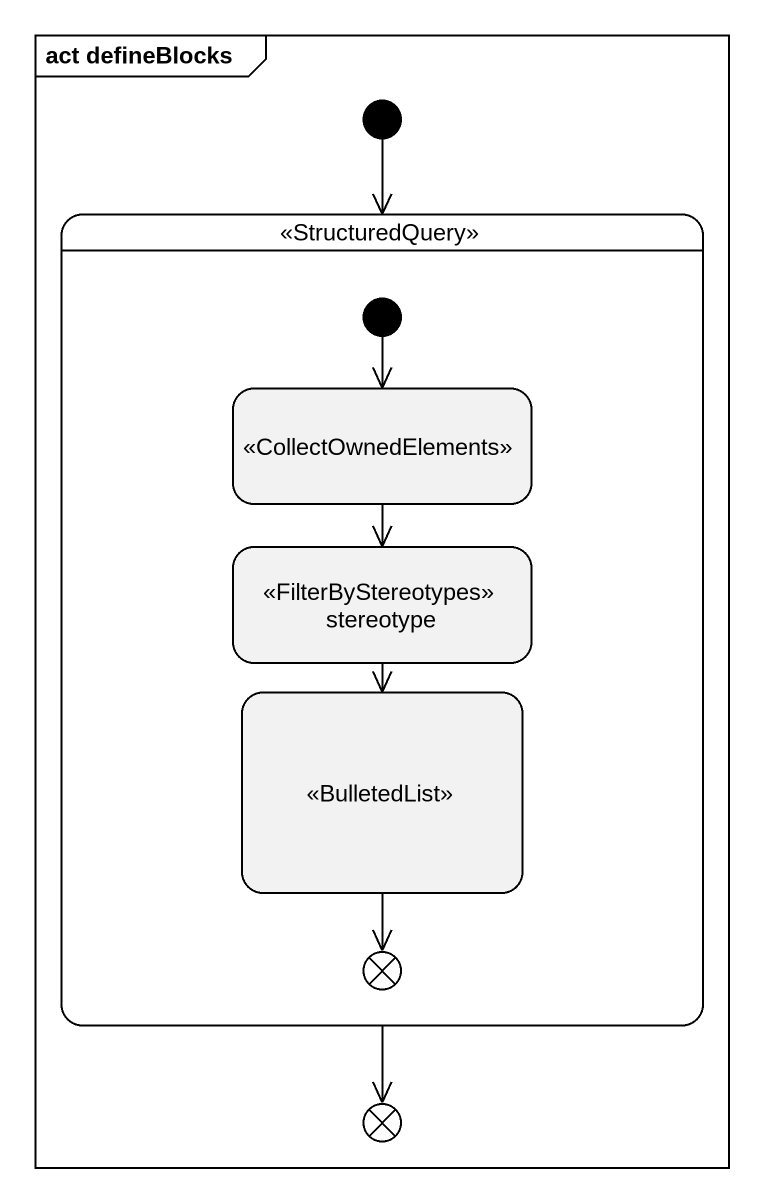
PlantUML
@startuml
mainframe act defineBlocks
hide empty description
state " " as state1 <<StructuredQuery>> {
  state " " as state2 <<CollectOwnedElements>>
  state "stereotype" as stereotype_ <<FilterByStereotypes>>
  state " " as state3 <<BulletedList>>
  state flowfinal1 <<end>>
  [*] --> state2
}
state flowfinal2 <<end>>
[*] --> state1
state1 --> flowfinal2
state2 --> stereotype_
stereotype_ --> state3
state3 --> flowfinal1
@enduml
